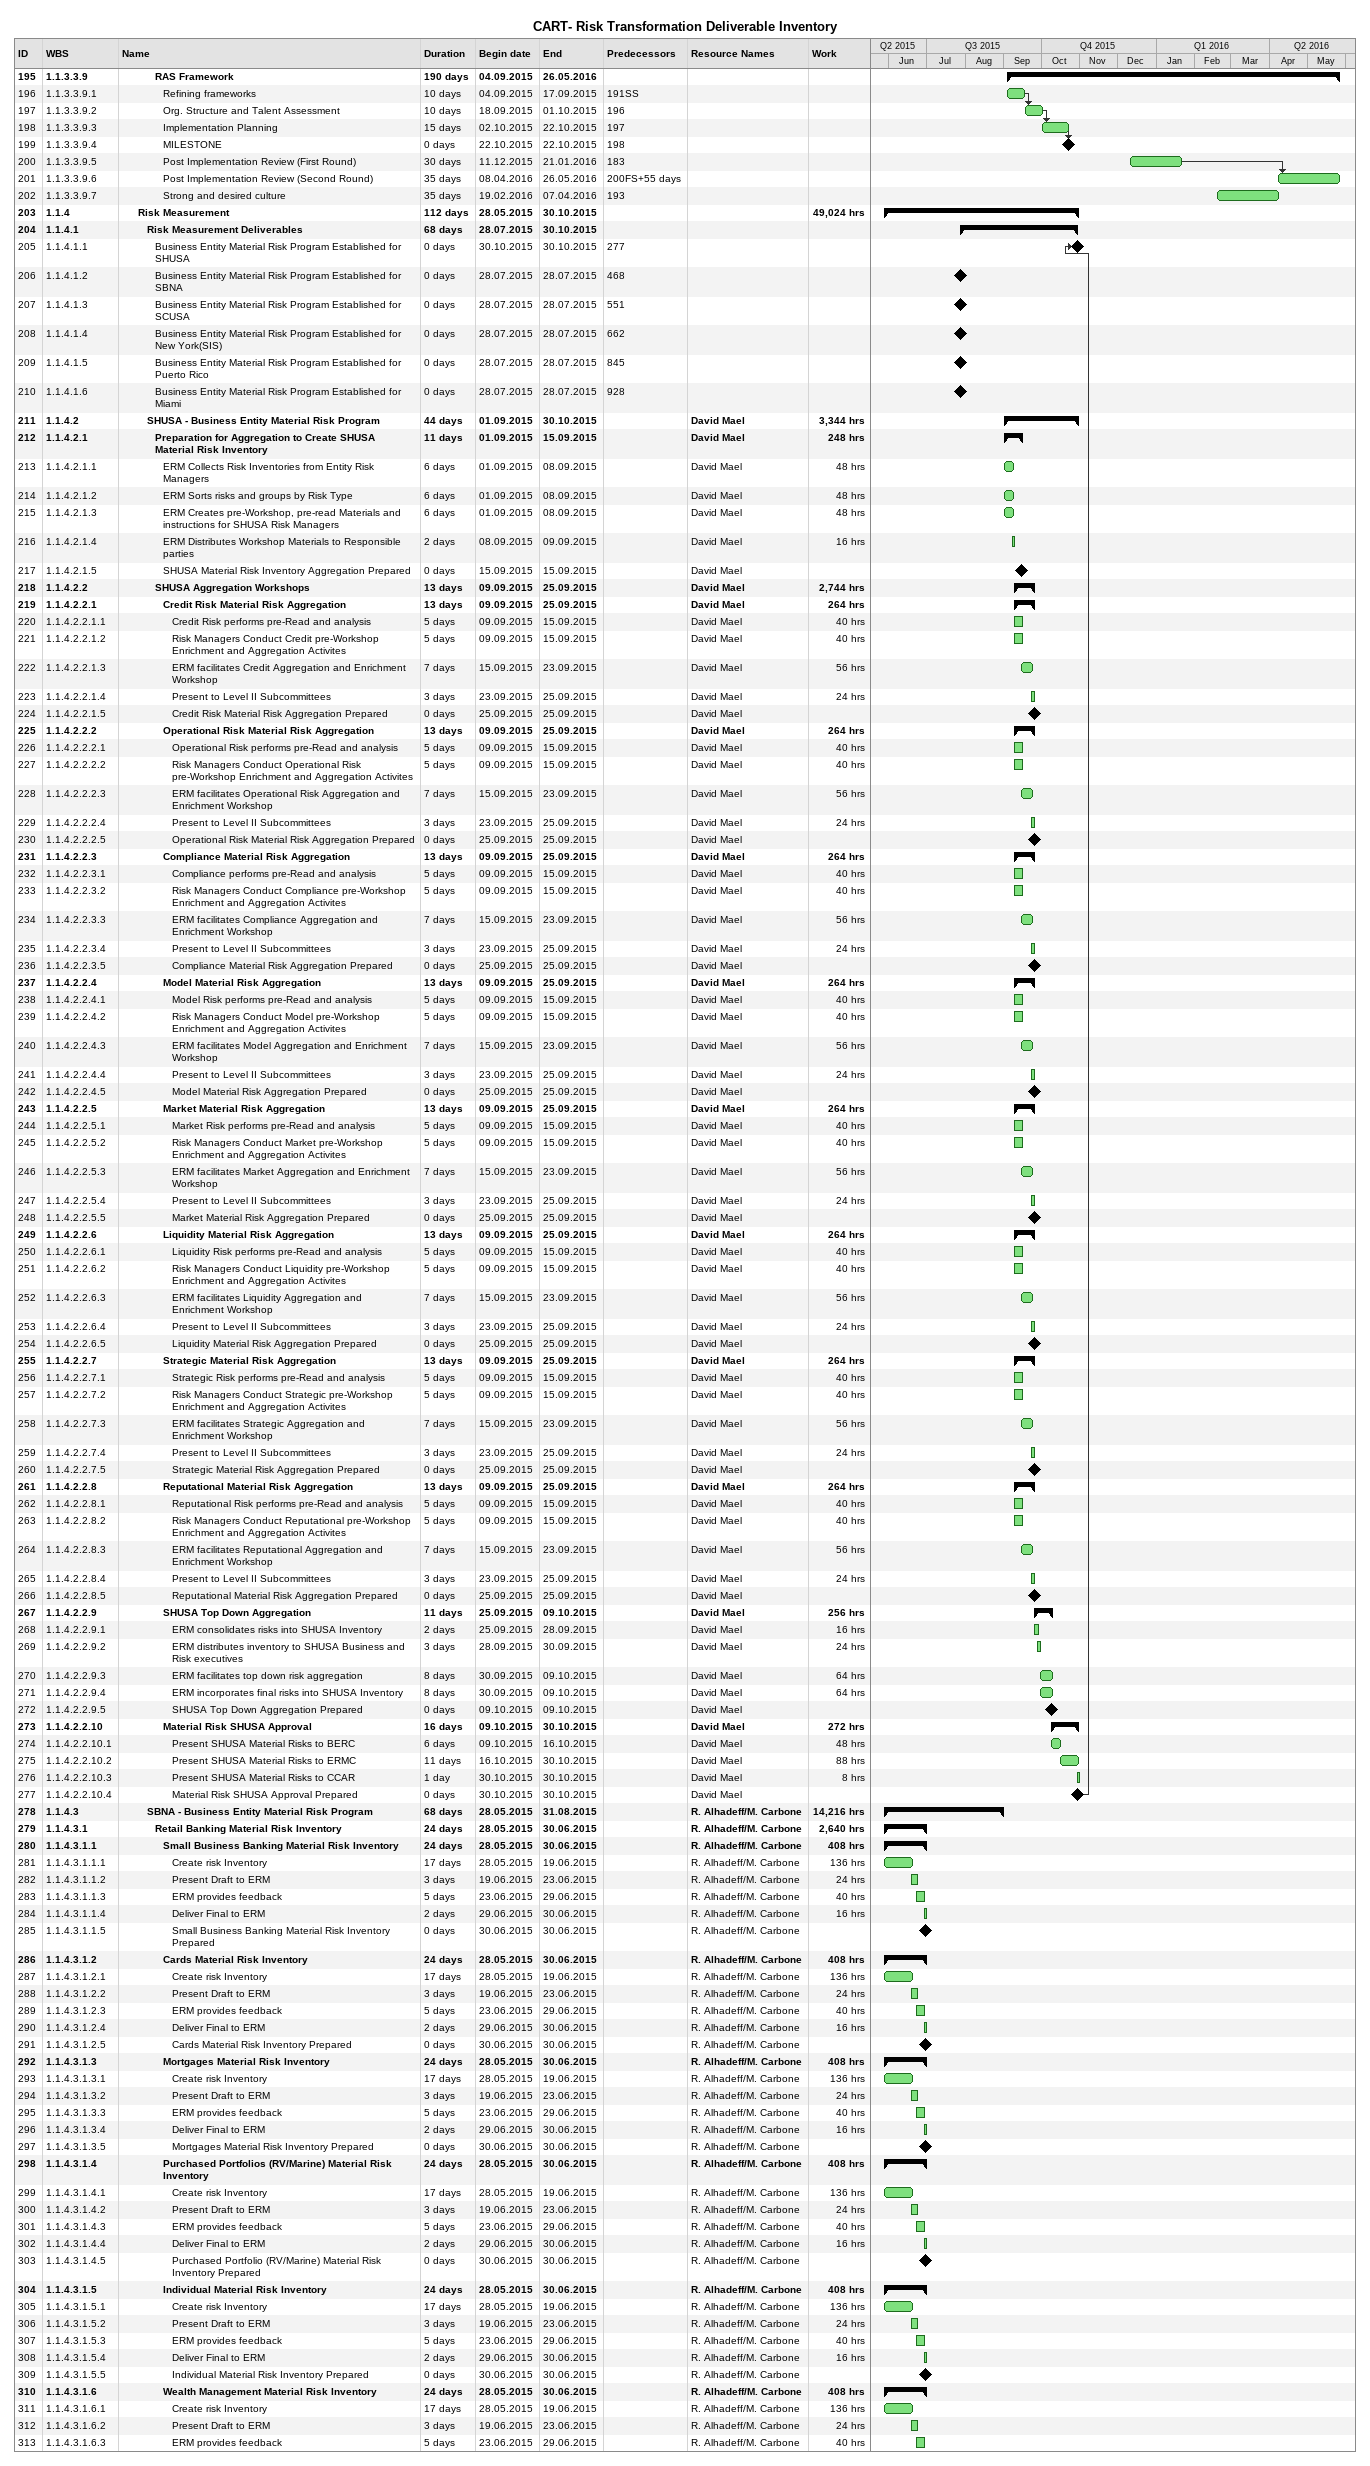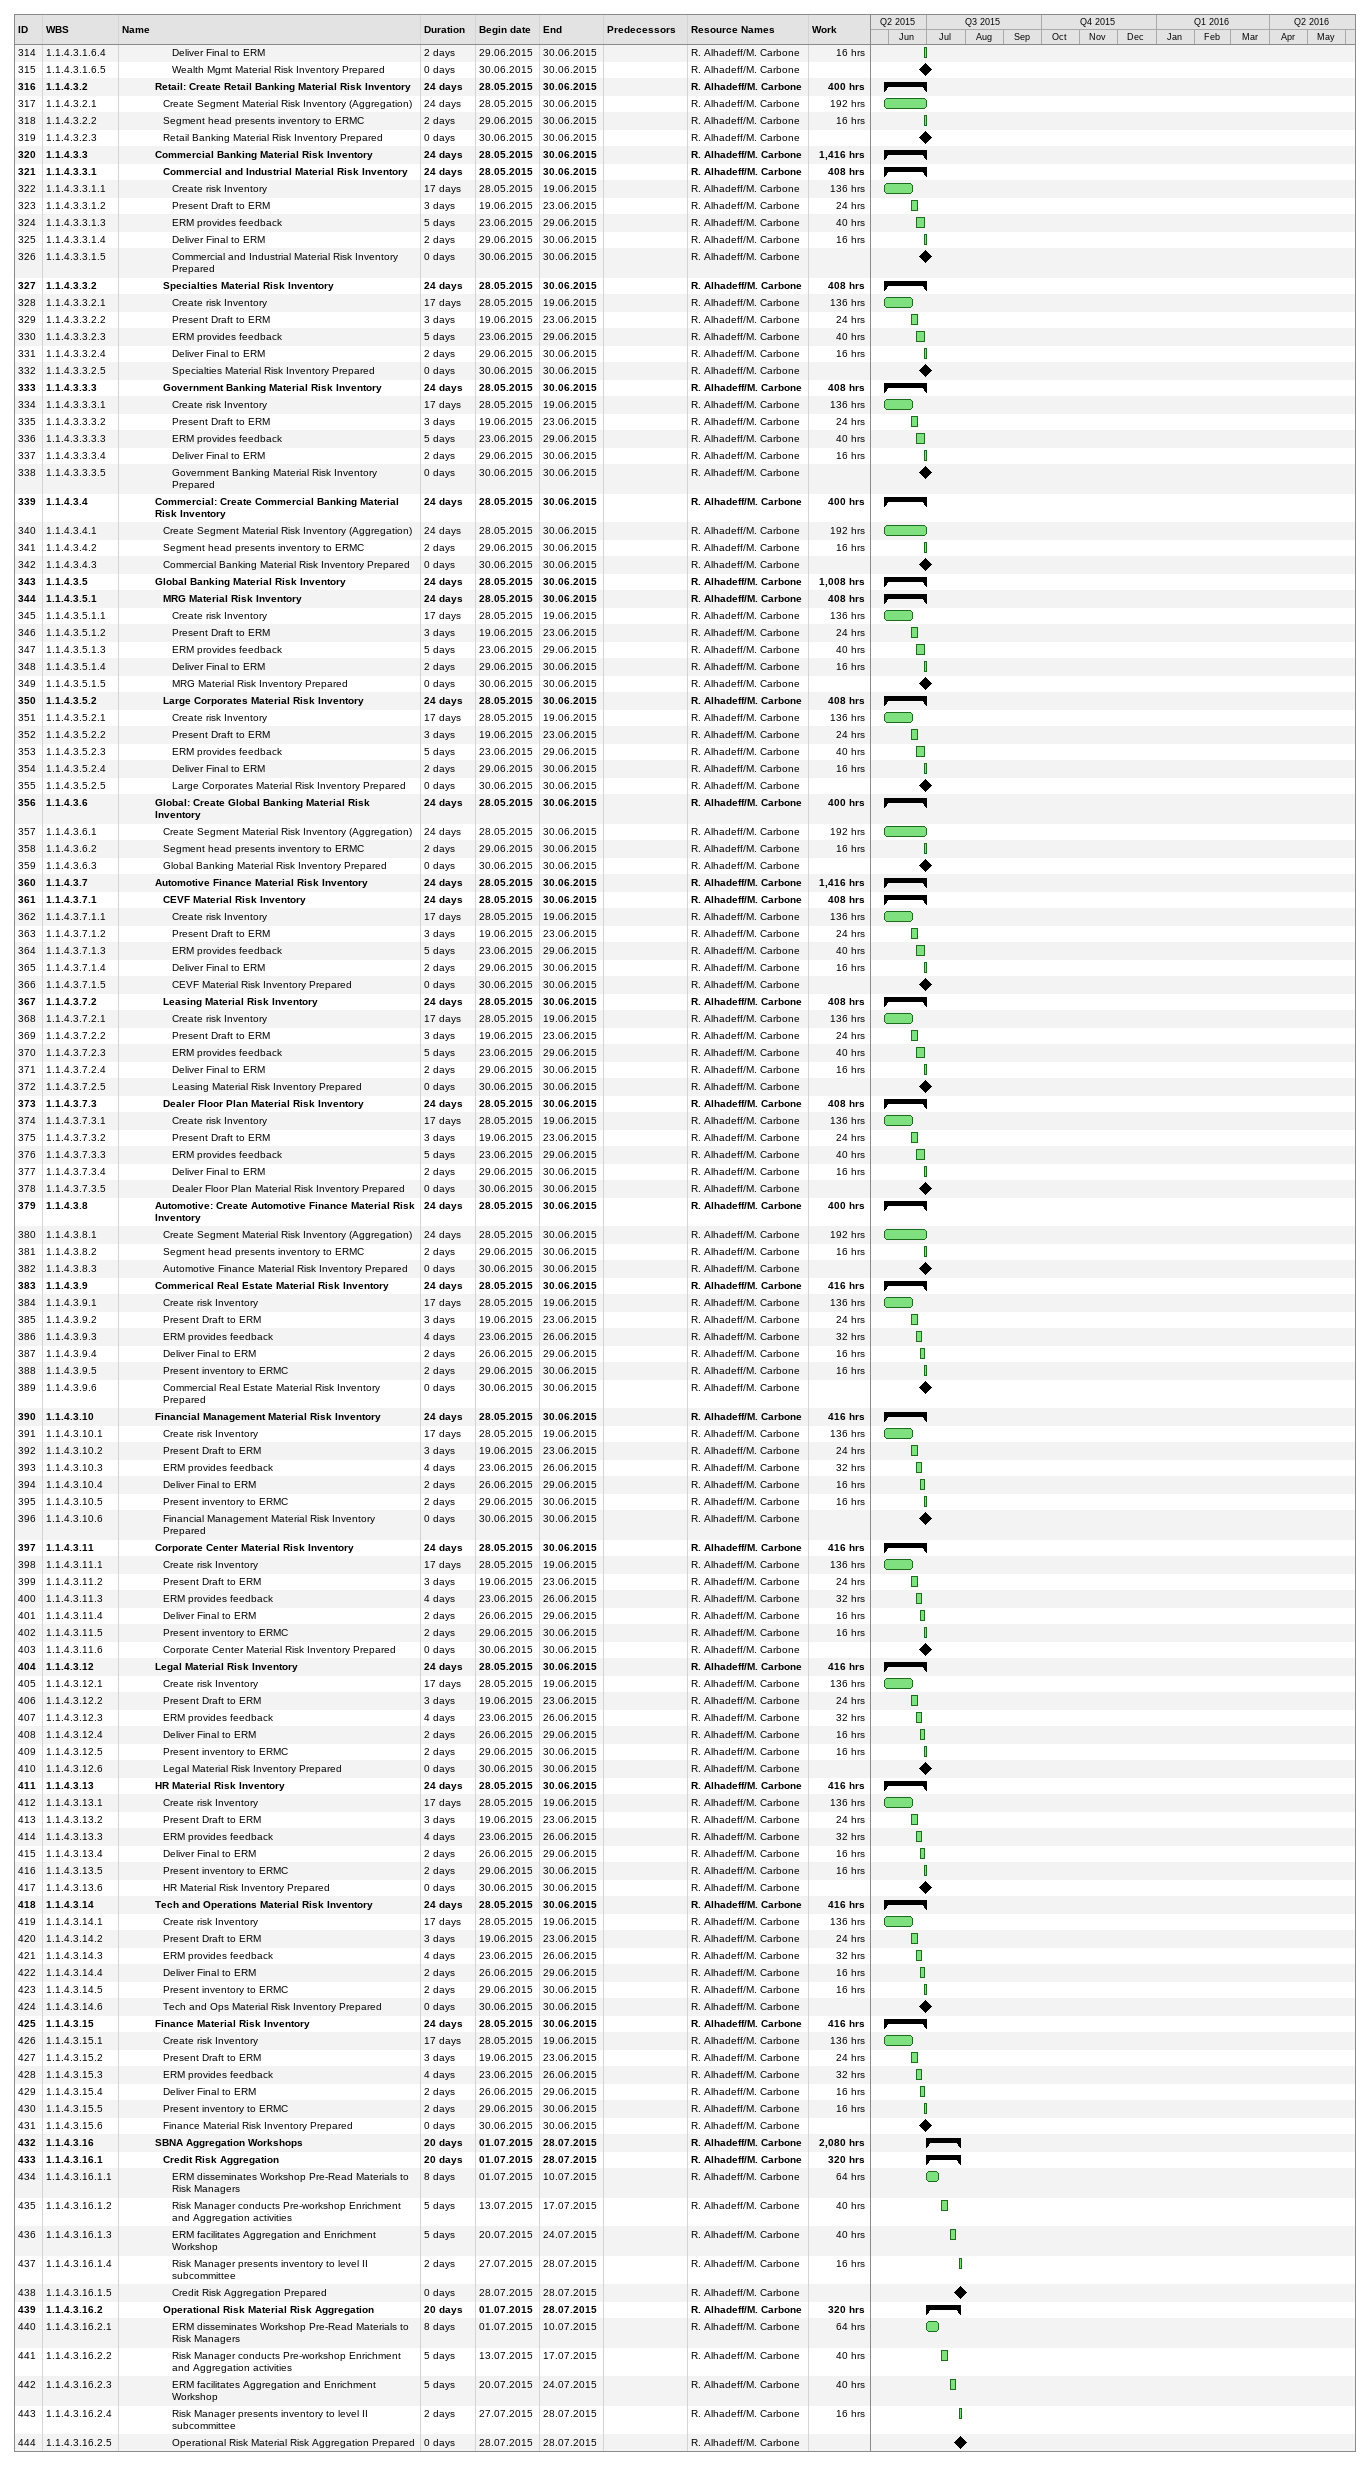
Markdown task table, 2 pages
CART- Risk Transformation Deliverable Inventory

| ID | WBS | Task | Duration | Start | Finish | Predecessors | Resources | Work (h) |
|---|---|---|---|---|---|---|---|---|
| 195 | 1.1.3.3.9 | **RAS Framework** | 190d | 2015-09-04 | 2016-05-26 |  |  |  |
| 196 | 1.1.3.3.9.1 | Refining frameworks | 10d | 2015-09-04 | 2015-09-17 | 191SS |  |  |
| 197 | 1.1.3.3.9.2 | Org. Structure and Talent Assessment | 10d | 2015-09-18 | 2015-10-01 | 196 |  |  |
| 198 | 1.1.3.3.9.3 | Implementation Planning | 15d | 2015-10-02 | 2015-10-22 | 197 |  |  |
| 199 | 1.1.3.3.9.4 | MILESTONE | 0d | 2015-10-22 | 2015-10-22 | 198 |  |  |
| 200 | 1.1.3.3.9.5 | Post Implementation Review (First Round) | 30d | 2015-12-11 | 2016-01-21 | 183 |  |  |
| 201 | 1.1.3.3.9.6 | Post Implementation Review (Second Round) | 35d | 2016-04-08 | 2016-05-26 | 200FS+55d |  |  |
| 202 | 1.1.3.3.9.7 | Strong and desired culture | 35d | 2016-02-19 | 2016-04-07 | 193 |  |  |
| 203 | 1.1.4 | **Risk Measurement** | 112d | 2015-05-28 | 2015-10-30 |  |  | 49024 |
| 204 | 1.1.4.1 | **Risk Measurement Deliverables** | 68d | 2015-07-28 | 2015-10-30 |  |  |  |
| 205 | 1.1.4.1.1 | Business Entity Material Risk Program Established for SHUSA | 0d | 2015-10-30 | 2015-10-30 | 277 |  |  |
| 206 | 1.1.4.1.2 | Business Entity Material Risk Program Established for SBNA | 0d | 2015-07-28 | 2015-07-28 | 468 |  |  |
| 207 | 1.1.4.1.3 | Business Entity Material Risk Program Established for SCUSA | 0d | 2015-07-28 | 2015-07-28 | 551 |  |  |
| 208 | 1.1.4.1.4 | Business Entity Material Risk Program Established for New York(SIS) | 0d | 2015-07-28 | 2015-07-28 | 662 |  |  |
| 209 | 1.1.4.1.5 | Business Entity Material Risk Program Established for Puerto Rico | 0d | 2015-07-28 | 2015-07-28 | 845 |  |  |
| 210 | 1.1.4.1.6 | Business Entity Material Risk Program Established for Miami | 0d | 2015-07-28 | 2015-07-28 | 928 |  |  |
| 211 | 1.1.4.2 | **SHUSA - Business Entity Material Risk Program** | 44d | 2015-09-01 | 2015-10-30 |  | David Mael | 3344 |
| 212 | 1.1.4.2.1 | **Preparation for Aggregation to Create SHUSA Material Risk Inventory** | 11d | 2015-09-01 | 2015-09-15 |  | David Mael | 248 |
| 213 | 1.1.4.2.1.1 | ERM Collects Risk Inventories from Entity Risk Managers | 6d | 2015-09-01 | 2015-09-08 |  | David Mael | 48 |
| 214 | 1.1.4.2.1.2 | ERM Sorts risks and groups by Risk Type | 6d | 2015-09-01 | 2015-09-08 |  | David Mael | 48 |
| 215 | 1.1.4.2.1.3 | ERM Creates pre-Workshop, pre-read Materials and instructions for SHUSA Risk Managers | 6d | 2015-09-01 | 2015-09-08 |  | David Mael | 48 |
| 216 | 1.1.4.2.1.4 | ERM Distributes Workshop Materials to Responsible parties | 2d | 2015-09-08 | 2015-09-09 |  | David Mael | 16 |
| 217 | 1.1.4.2.1.5 | SHUSA Material Risk Inventory Aggregation Prepared | 0d | 2015-09-15 | 2015-09-15 |  | David Mael |  |
| 218 | 1.1.4.2.2 | **SHUSA Aggregation Workshops** | 13d | 2015-09-09 | 2015-09-25 |  | David Mael | 2744 |
| 219 | 1.1.4.2.2.1 | **Credit Risk Material Risk Aggregation** | 13d | 2015-09-09 | 2015-09-25 |  | David Mael | 264 |
| 220 | 1.1.4.2.2.1.1 | Credit Risk performs pre-Read and analysis | 5d | 2015-09-09 | 2015-09-15 |  | David Mael | 40 |
| 221 | 1.1.4.2.2.1.2 | Risk Managers Conduct Credit pre-Workshop Enrichment and Aggregation Activites | 5d | 2015-09-09 | 2015-09-15 |  | David Mael | 40 |
| 222 | 1.1.4.2.2.1.3 | ERM facilitates Credit Aggregation and Enrichment Workshop | 7d | 2015-09-15 | 2015-09-23 |  | David Mael | 56 |
| 223 | 1.1.4.2.2.1.4 | Present to Level II Subcommittees | 3d | 2015-09-23 | 2015-09-25 |  | David Mael | 24 |
| 224 | 1.1.4.2.2.1.5 | Credit Risk Material Risk Aggregation Prepared | 0d | 2015-09-25 | 2015-09-25 |  | David Mael |  |
| 225 | 1.1.4.2.2.2 | **Operational Risk Material Risk Aggregation** | 13d | 2015-09-09 | 2015-09-25 |  | David Mael | 264 |
| 226 | 1.1.4.2.2.2.1 | Operational Risk performs pre-Read and analysis | 5d | 2015-09-09 | 2015-09-15 |  | David Mael | 40 |
| 227 | 1.1.4.2.2.2.2 | Risk Managers Conduct Operational Risk pre-Workshop Enrichment and Aggregation Activites | 5d | 2015-09-09 | 2015-09-15 |  | David Mael | 40 |
| 228 | 1.1.4.2.2.2.3 | ERM facilitates Operational Risk Aggregation and Enrichment Workshop | 7d | 2015-09-15 | 2015-09-23 |  | David Mael | 56 |
| 229 | 1.1.4.2.2.2.4 | Present to Level II Subcommittees | 3d | 2015-09-23 | 2015-09-25 |  | David Mael | 24 |
| 230 | 1.1.4.2.2.2.5 | Operational Risk Material Risk Aggregation Prepared | 0d | 2015-09-25 | 2015-09-25 |  | David Mael |  |
| 231 | 1.1.4.2.2.3 | **Compliance Material Risk Aggregation** | 13d | 2015-09-09 | 2015-09-25 |  | David Mael | 264 |
| 232 | 1.1.4.2.2.3.1 | Compliance performs pre-Read and analysis | 5d | 2015-09-09 | 2015-09-15 |  | David Mael | 40 |
| 233 | 1.1.4.2.2.3.2 | Risk Managers Conduct Compliance pre-Workshop Enrichment and Aggregation Activites | 5d | 2015-09-09 | 2015-09-15 |  | David Mael | 40 |
| 234 | 1.1.4.2.2.3.3 | ERM facilitates Compliance Aggregation and Enrichment Workshop | 7d | 2015-09-15 | 2015-09-23 |  | David Mael | 56 |
| 235 | 1.1.4.2.2.3.4 | Present to Level II Subcommittees | 3d | 2015-09-23 | 2015-09-25 |  | David Mael | 24 |
| 236 | 1.1.4.2.2.3.5 | Compliance Material Risk Aggregation Prepared | 0d | 2015-09-25 | 2015-09-25 |  | David Mael |  |
| 237 | 1.1.4.2.2.4 | **Model Material Risk Aggregation** | 13d | 2015-09-09 | 2015-09-25 |  | David Mael | 264 |
| 238 | 1.1.4.2.2.4.1 | Model Risk performs pre-Read and analysis | 5d | 2015-09-09 | 2015-09-15 |  | David Mael | 40 |
| 239 | 1.1.4.2.2.4.2 | Risk Managers Conduct Model pre-Workshop Enrichment and Aggregation Activites | 5d | 2015-09-09 | 2015-09-15 |  | David Mael | 40 |
| 240 | 1.1.4.2.2.4.3 | ERM facilitates Model Aggregation and Enrichment Workshop | 7d | 2015-09-15 | 2015-09-23 |  | David Mael | 56 |
| 241 | 1.1.4.2.2.4.4 | Present to Level II Subcommittees | 3d | 2015-09-23 | 2015-09-25 |  | David Mael | 24 |
| 242 | 1.1.4.2.2.4.5 | Model Material Risk Aggregation Prepared | 0d | 2015-09-25 | 2015-09-25 |  | David Mael |  |
| 243 | 1.1.4.2.2.5 | **Market Material Risk Aggregation** | 13d | 2015-09-09 | 2015-09-25 |  | David Mael | 264 |
| 244 | 1.1.4.2.2.5.1 | Market Risk performs pre-Read and analysis | 5d | 2015-09-09 | 2015-09-15 |  | David Mael | 40 |
| 245 | 1.1.4.2.2.5.2 | Risk Managers Conduct Market pre-Workshop Enrichment and Aggregation Activites | 5d | 2015-09-09 | 2015-09-15 |  | David Mael | 40 |
| 246 | 1.1.4.2.2.5.3 | ERM facilitates Market Aggregation and Enrichment Workshop | 7d | 2015-09-15 | 2015-09-23 |  | David Mael | 56 |
| 247 | 1.1.4.2.2.5.4 | Present to Level II Subcommittees | 3d | 2015-09-23 | 2015-09-25 |  | David Mael | 24 |
| 248 | 1.1.4.2.2.5.5 | Market Material Risk Aggregation Prepared | 0d | 2015-09-25 | 2015-09-25 |  | David Mael |  |
| 249 | 1.1.4.2.2.6 | **Liquidity Material Risk Aggregation** | 13d | 2015-09-09 | 2015-09-25 |  | David Mael | 264 |
| 250 | 1.1.4.2.2.6.1 | Liquidity Risk performs pre-Read and analysis | 5d | 2015-09-09 | 2015-09-15 |  | David Mael | 40 |
| 251 | 1.1.4.2.2.6.2 | Risk Managers Conduct Liquidity pre-Workshop Enrichment and Aggregation Activites | 5d | 2015-09-09 | 2015-09-15 |  | David Mael | 40 |
| 252 | 1.1.4.2.2.6.3 | ERM facilitates Liquidity Aggregation and Enrichment Workshop | 7d | 2015-09-15 | 2015-09-23 |  | David Mael | 56 |
| 253 | 1.1.4.2.2.6.4 | Present to Level II Subcommittees | 3d | 2015-09-23 | 2015-09-25 |  | David Mael | 24 |
| 254 | 1.1.4.2.2.6.5 | Liquidity Material Risk Aggregation Prepared | 0d | 2015-09-25 | 2015-09-25 |  | David Mael |  |
| 255 | 1.1.4.2.2.7 | **Strategic Material Risk Aggregation** | 13d | 2015-09-09 | 2015-09-25 |  | David Mael | 264 |
| 256 | 1.1.4.2.2.7.1 | Strategic Risk performs pre-Read and analysis | 5d | 2015-09-09 | 2015-09-15 |  | David Mael | 40 |
| 257 | 1.1.4.2.2.7.2 | Risk Managers Conduct Strategic pre-Workshop Enrichment and Aggregation Activites | 5d | 2015-09-09 | 2015-09-15 |  | David Mael | 40 |
| 258 | 1.1.4.2.2.7.3 | ERM facilitates Strategic Aggregation and Enrichment Workshop | 7d | 2015-09-15 | 2015-09-23 |  | David Mael | 56 |
| 259 | 1.1.4.2.2.7.4 | Present to Level II Subcommittees | 3d | 2015-09-23 | 2015-09-25 |  | David Mael | 24 |
| 260 | 1.1.4.2.2.7.5 | Strategic Material Risk Aggregation Prepared | 0d | 2015-09-25 | 2015-09-25 |  | David Mael |  |
| 261 | 1.1.4.2.2.8 | **Reputational Material Risk Aggregation** | 13d | 2015-09-09 | 2015-09-25 |  | David Mael | 264 |
| 262 | 1.1.4.2.2.8.1 | Reputational Risk performs pre-Read and analysis | 5d | 2015-09-09 | 2015-09-15 |  | David Mael | 40 |
| 263 | 1.1.4.2.2.8.2 | Risk Managers Conduct Reputational pre-Workshop Enrichment and Aggregation Activites | 5d | 2015-09-09 | 2015-09-15 |  | David Mael | 40 |
| 264 | 1.1.4.2.2.8.3 | ERM facilitates Reputational Aggregation and Enrichment Workshop | 7d | 2015-09-15 | 2015-09-23 |  | David Mael | 56 |
| 265 | 1.1.4.2.2.8.4 | Present to Level II Subcommittees | 3d | 2015-09-23 | 2015-09-25 |  | David Mael | 24 |
| 266 | 1.1.4.2.2.8.5 | Reputational Material Risk Aggregation Prepared | 0d | 2015-09-25 | 2015-09-25 |  | David Mael |  |
| 267 | 1.1.4.2.2.9 | **SHUSA Top Down Aggregation** | 11d | 2015-09-25 | 2015-10-09 |  | David Mael | 256 |
| 268 | 1.1.4.2.2.9.1 | ERM consolidates risks into SHUSA Inventory | 2d | 2015-09-25 | 2015-09-28 |  | David Mael | 16 |
| 269 | 1.1.4.2.2.9.2 | ERM distributes inventory to SHUSA Business and Risk executives | 3d | 2015-09-28 | 2015-09-30 |  | David Mael | 24 |
| 270 | 1.1.4.2.2.9.3 | ERM facilitates top down risk aggregation | 8d | 2015-09-30 | 2015-10-09 |  | David Mael | 64 |
| 271 | 1.1.4.2.2.9.4 | ERM incorporates final risks into SHUSA Inventory | 8d | 2015-09-30 | 2015-10-09 |  | David Mael | 64 |
| 272 | 1.1.4.2.2.9.5 | SHUSA Top Down Aggregation Prepared | 0d | 2015-10-09 | 2015-10-09 |  | David Mael |  |
| 273 | 1.1.4.2.2.10 | **Material Risk SHUSA Approval** | 16d | 2015-10-09 | 2015-10-30 |  | David Mael | 272 |
| 274 | 1.1.4.2.2.10.1 | Present SHUSA Material Risks to BERC | 6d | 2015-10-09 | 2015-10-16 |  | David Mael | 48 |
| 275 | 1.1.4.2.2.10.2 | Present SHUSA Material Risks to ERMC | 11d | 2015-10-16 | 2015-10-30 |  | David Mael | 88 |
| 276 | 1.1.4.2.2.10.3 | Present SHUSA Material Risks to CCAR | 1d | 2015-10-30 | 2015-10-30 |  | David Mael | 8 |
| 277 | 1.1.4.2.2.10.4 | Material Risk SHUSA Approval Prepared | 0d | 2015-10-30 | 2015-10-30 |  | David Mael |  |
| 278 | 1.1.4.3 | **SBNA - Business Entity Material Risk Program** | 68d | 2015-05-28 | 2015-08-31 |  | R. Alhadeff/M. Carbone | 14216 |
| 279 | 1.1.4.3.1 | **Retail Banking Material Risk Inventory** | 24d | 2015-05-28 | 2015-06-30 |  | R. Alhadeff/M. Carbone | 2640 |
| 280 | 1.1.4.3.1.1 | **Small Business Banking Material Risk Inventory** | 24d | 2015-05-28 | 2015-06-30 |  | R. Alhadeff/M. Carbone | 408 |
| 281 | 1.1.4.3.1.1.1 | Create risk Inventory | 17d | 2015-05-28 | 2015-06-19 |  | R. Alhadeff/M. Carbone | 136 |
| 282 | 1.1.4.3.1.1.2 | Present Draft to ERM | 3d | 2015-06-19 | 2015-06-23 |  | R. Alhadeff/M. Carbone | 24 |
| 283 | 1.1.4.3.1.1.3 | ERM provides feedback | 5d | 2015-06-23 | 2015-06-29 |  | R. Alhadeff/M. Carbone | 40 |
| 284 | 1.1.4.3.1.1.4 | Deliver Final to ERM | 2d | 2015-06-29 | 2015-06-30 |  | R. Alhadeff/M. Carbone | 16 |
| 285 | 1.1.4.3.1.1.5 | Small Business Banking Material Risk Inventory Prepared | 0d | 2015-06-30 | 2015-06-30 |  | R. Alhadeff/M. Carbone |  |
| 286 | 1.1.4.3.1.2 | **Cards Material Risk Inventory** | 24d | 2015-05-28 | 2015-06-30 |  | R. Alhadeff/M. Carbone | 408 |
| 287 | 1.1.4.3.1.2.1 | Create risk Inventory | 17d | 2015-05-28 | 2015-06-19 |  | R. Alhadeff/M. Carbone | 136 |
| 288 | 1.1.4.3.1.2.2 | Present Draft to ERM | 3d | 2015-06-19 | 2015-06-23 |  | R. Alhadeff/M. Carbone | 24 |
| 289 | 1.1.4.3.1.2.3 | ERM provides feedback | 5d | 2015-06-23 | 2015-06-29 |  | R. Alhadeff/M. Carbone | 40 |
| 290 | 1.1.4.3.1.2.4 | Deliver Final to ERM | 2d | 2015-06-29 | 2015-06-30 |  | R. Alhadeff/M. Carbone | 16 |
| 291 | 1.1.4.3.1.2.5 | Cards Material Risk Inventory Prepared | 0d | 2015-06-30 | 2015-06-30 |  | R. Alhadeff/M. Carbone |  |
| 292 | 1.1.4.3.1.3 | **Mortgages Material Risk Inventory** | 24d | 2015-05-28 | 2015-06-30 |  | R. Alhadeff/M. Carbone | 408 |
| 293 | 1.1.4.3.1.3.1 | Create risk Inventory | 17d | 2015-05-28 | 2015-06-19 |  | R. Alhadeff/M. Carbone | 136 |
| 294 | 1.1.4.3.1.3.2 | Present Draft to ERM | 3d | 2015-06-19 | 2015-06-23 |  | R. Alhadeff/M. Carbone | 24 |
| 295 | 1.1.4.3.1.3.3 | ERM provides feedback | 5d | 2015-06-23 | 2015-06-29 |  | R. Alhadeff/M. Carbone | 40 |
| 296 | 1.1.4.3.1.3.4 | Deliver Final to ERM | 2d | 2015-06-29 | 2015-06-30 |  | R. Alhadeff/M. Carbone | 16 |
| 297 | 1.1.4.3.1.3.5 | Mortgages Material Risk Inventory Prepared | 0d | 2015-06-30 | 2015-06-30 |  | R. Alhadeff/M. Carbone |  |
| 298 | 1.1.4.3.1.4 | **Purchased Portfolios (RV/Marine) Material Risk Inventory** | 24d | 2015-05-28 | 2015-06-30 |  | R. Alhadeff/M. Carbone | 408 |
| 299 | 1.1.4.3.1.4.1 | Create risk Inventory | 17d | 2015-05-28 | 2015-06-19 |  | R. Alhadeff/M. Carbone | 136 |
| 300 | 1.1.4.3.1.4.2 | Present Draft to ERM | 3d | 2015-06-19 | 2015-06-23 |  | R. Alhadeff/M. Carbone | 24 |
| 301 | 1.1.4.3.1.4.3 | ERM provides feedback | 5d | 2015-06-23 | 2015-06-29 |  | R. Alhadeff/M. Carbone | 40 |
| 302 | 1.1.4.3.1.4.4 | Deliver Final to ERM | 2d | 2015-06-29 | 2015-06-30 |  | R. Alhadeff/M. Carbone | 16 |
| 303 | 1.1.4.3.1.4.5 | Purchased Portfolio (RV/Marine) Material Risk Inventory Prepared | 0d | 2015-06-30 | 2015-06-30 |  | R. Alhadeff/M. Carbone |  |
| 304 | 1.1.4.3.1.5 | **Individual Material Risk Inventory** | 24d | 2015-05-28 | 2015-06-30 |  | R. Alhadeff/M. Carbone | 408 |
| 305 | 1.1.4.3.1.5.1 | Create risk Inventory | 17d | 2015-05-28 | 2015-06-19 |  | R. Alhadeff/M. Carbone | 136 |
| 306 | 1.1.4.3.1.5.2 | Present Draft to ERM | 3d | 2015-06-19 | 2015-06-23 |  | R. Alhadeff/M. Carbone | 24 |
| 307 | 1.1.4.3.1.5.3 | ERM provides feedback | 5d | 2015-06-23 | 2015-06-29 |  | R. Alhadeff/M. Carbone | 40 |
| 308 | 1.1.4.3.1.5.4 | Deliver Final to ERM | 2d | 2015-06-29 | 2015-06-30 |  | R. Alhadeff/M. Carbone | 16 |
| 309 | 1.1.4.3.1.5.5 | Individual Material Risk Inventory Prepared | 0d | 2015-06-30 | 2015-06-30 |  | R. Alhadeff/M. Carbone |  |
| 310 | 1.1.4.3.1.6 | **Wealth Management Material Risk Inventory** | 24d | 2015-05-28 | 2015-06-30 |  | R. Alhadeff/M. Carbone | 408 |
| 311 | 1.1.4.3.1.6.1 | Create risk Inventory | 17d | 2015-05-28 | 2015-06-19 |  | R. Alhadeff/M. Carbone | 136 |
| 312 | 1.1.4.3.1.6.2 | Present Draft to ERM | 3d | 2015-06-19 | 2015-06-23 |  | R. Alhadeff/M. Carbone | 24 |
| 313 | 1.1.4.3.1.6.3 | ERM provides feedback | 5d | 2015-06-23 | 2015-06-29 |  | R. Alhadeff/M. Carbone | 40 |
| 314 | 1.1.4.3.1.6.4 | Deliver Final to ERM | 2d | 2015-06-29 | 2015-06-30 |  | R. Alhadeff/M. Carbone | 16 |
| 315 | 1.1.4.3.1.6.5 | Wealth Mgmt Material Risk Inventory Prepared | 0d | 2015-06-30 | 2015-06-30 |  | R. Alhadeff/M. Carbone |  |
| 316 | 1.1.4.3.2 | **Retail: Create Retail Banking Material Risk Inventory** | 24d | 2015-05-28 | 2015-06-30 |  | R. Alhadeff/M. Carbone | 400 |
| 317 | 1.1.4.3.2.1 | Create Segment Material Risk Inventory (Aggregation) | 24d | 2015-05-28 | 2015-06-30 |  | R. Alhadeff/M. Carbone | 192 |
| 318 | 1.1.4.3.2.2 | Segment head presents inventory to ERMC | 2d | 2015-06-29 | 2015-06-30 |  | R. Alhadeff/M. Carbone | 16 |
| 319 | 1.1.4.3.2.3 | Retail Banking Material Risk Inventory Prepared | 0d | 2015-06-30 | 2015-06-30 |  | R. Alhadeff/M. Carbone |  |
| 320 | 1.1.4.3.3 | **Commercial Banking Material Risk Inventory** | 24d | 2015-05-28 | 2015-06-30 |  | R. Alhadeff/M. Carbone | 1416 |
| 321 | 1.1.4.3.3.1 | **Commercial and Industrial Material Risk Inventory** | 24d | 2015-05-28 | 2015-06-30 |  | R. Alhadeff/M. Carbone | 408 |
| 322 | 1.1.4.3.3.1.1 | Create risk Inventory | 17d | 2015-05-28 | 2015-06-19 |  | R. Alhadeff/M. Carbone | 136 |
| 323 | 1.1.4.3.3.1.2 | Present Draft to ERM | 3d | 2015-06-19 | 2015-06-23 |  | R. Alhadeff/M. Carbone | 24 |
| 324 | 1.1.4.3.3.1.3 | ERM provides feedback | 5d | 2015-06-23 | 2015-06-29 |  | R. Alhadeff/M. Carbone | 40 |
| 325 | 1.1.4.3.3.1.4 | Deliver Final to ERM | 2d | 2015-06-29 | 2015-06-30 |  | R. Alhadeff/M. Carbone | 16 |
| 326 | 1.1.4.3.3.1.5 | Commercial and Industrial Material Risk Inventory Prepared | 0d | 2015-06-30 | 2015-06-30 |  | R. Alhadeff/M. Carbone |  |
| 327 | 1.1.4.3.3.2 | **Specialties Material Risk Inventory** | 24d | 2015-05-28 | 2015-06-30 |  | R. Alhadeff/M. Carbone | 408 |
| 328 | 1.1.4.3.3.2.1 | Create risk Inventory | 17d | 2015-05-28 | 2015-06-19 |  | R. Alhadeff/M. Carbone | 136 |
| 329 | 1.1.4.3.3.2.2 | Present Draft to ERM | 3d | 2015-06-19 | 2015-06-23 |  | R. Alhadeff/M. Carbone | 24 |
| 330 | 1.1.4.3.3.2.3 | ERM provides feedback | 5d | 2015-06-23 | 2015-06-29 |  | R. Alhadeff/M. Carbone | 40 |
| 331 | 1.1.4.3.3.2.4 | Deliver Final to ERM | 2d | 2015-06-29 | 2015-06-30 |  | R. Alhadeff/M. Carbone | 16 |
| 332 | 1.1.4.3.3.2.5 | Specialties Material Risk Inventory Prepared | 0d | 2015-06-30 | 2015-06-30 |  | R. Alhadeff/M. Carbone |  |
| 333 | 1.1.4.3.3.3 | **Government Banking Material Risk Inventory** | 24d | 2015-05-28 | 2015-06-30 |  | R. Alhadeff/M. Carbone | 408 |
| 334 | 1.1.4.3.3.3.1 | Create risk Inventory | 17d | 2015-05-28 | 2015-06-19 |  | R. Alhadeff/M. Carbone | 136 |
| 335 | 1.1.4.3.3.3.2 | Present Draft to ERM | 3d | 2015-06-19 | 2015-06-23 |  | R. Alhadeff/M. Carbone | 24 |
| 336 | 1.1.4.3.3.3.3 | ERM provides feedback | 5d | 2015-06-23 | 2015-06-29 |  | R. Alhadeff/M. Carbone | 40 |
| 337 | 1.1.4.3.3.3.4 | Deliver Final to ERM | 2d | 2015-06-29 | 2015-06-30 |  | R. Alhadeff/M. Carbone | 16 |
| 338 | 1.1.4.3.3.3.5 | Government Banking Material Risk Inventory Prepared | 0d | 2015-06-30 | 2015-06-30 |  | R. Alhadeff/M. Carbone |  |
| 339 | 1.1.4.3.4 | **Commercial: Create Commercial Banking Material Risk Inventory** | 24d | 2015-05-28 | 2015-06-30 |  | R. Alhadeff/M. Carbone | 400 |
| 340 | 1.1.4.3.4.1 | Create Segment Material Risk Inventory (Aggregation) | 24d | 2015-05-28 | 2015-06-30 |  | R. Alhadeff/M. Carbone | 192 |
| 341 | 1.1.4.3.4.2 | Segment head presents inventory to ERMC | 2d | 2015-06-29 | 2015-06-30 |  | R. Alhadeff/M. Carbone | 16 |
| 342 | 1.1.4.3.4.3 | Commercial Banking Material Risk Inventory Prepared | 0d | 2015-06-30 | 2015-06-30 |  | R. Alhadeff/M. Carbone |  |
| 343 | 1.1.4.3.5 | **Global Banking Material Risk Inventory** | 24d | 2015-05-28 | 2015-06-30 |  | R. Alhadeff/M. Carbone | 1008 |
| 344 | 1.1.4.3.5.1 | **MRG Material Risk Inventory** | 24d | 2015-05-28 | 2015-06-30 |  | R. Alhadeff/M. Carbone | 408 |
| 345 | 1.1.4.3.5.1.1 | Create risk Inventory | 17d | 2015-05-28 | 2015-06-19 |  | R. Alhadeff/M. Carbone | 136 |
| 346 | 1.1.4.3.5.1.2 | Present Draft to ERM | 3d | 2015-06-19 | 2015-06-23 |  | R. Alhadeff/M. Carbone | 24 |
| 347 | 1.1.4.3.5.1.3 | ERM provides feedback | 5d | 2015-06-23 | 2015-06-29 |  | R. Alhadeff/M. Carbone | 40 |
| 348 | 1.1.4.3.5.1.4 | Deliver Final to ERM | 2d | 2015-06-29 | 2015-06-30 |  | R. Alhadeff/M. Carbone | 16 |
| 349 | 1.1.4.3.5.1.5 | MRG Material Risk Inventory Prepared | 0d | 2015-06-30 | 2015-06-30 |  | R. Alhadeff/M. Carbone |  |
| 350 | 1.1.4.3.5.2 | **Large Corporates Material Risk Inventory** | 24d | 2015-05-28 | 2015-06-30 |  | R. Alhadeff/M. Carbone | 408 |
| 351 | 1.1.4.3.5.2.1 | Create risk Inventory | 17d | 2015-05-28 | 2015-06-19 |  | R. Alhadeff/M. Carbone | 136 |
| 352 | 1.1.4.3.5.2.2 | Present Draft to ERM | 3d | 2015-06-19 | 2015-06-23 |  | R. Alhadeff/M. Carbone | 24 |
| 353 | 1.1.4.3.5.2.3 | ERM provides feedback | 5d | 2015-06-23 | 2015-06-29 |  | R. Alhadeff/M. Carbone | 40 |
| 354 | 1.1.4.3.5.2.4 | Deliver Final to ERM | 2d | 2015-06-29 | 2015-06-30 |  | R. Alhadeff/M. Carbone | 16 |
| 355 | 1.1.4.3.5.2.5 | Large Corporates Material Risk Inventory Prepared | 0d | 2015-06-30 | 2015-06-30 |  | R. Alhadeff/M. Carbone |  |
| 356 | 1.1.4.3.6 | **Global: Create Global Banking Material Risk Inventory** | 24d | 2015-05-28 | 2015-06-30 |  | R. Alhadeff/M. Carbone | 400 |
| 357 | 1.1.4.3.6.1 | Create Segment Material Risk Inventory (Aggregation) | 24d | 2015-05-28 | 2015-06-30 |  | R. Alhadeff/M. Carbone | 192 |
| 358 | 1.1.4.3.6.2 | Segment head presents inventory to ERMC | 2d | 2015-06-29 | 2015-06-30 |  | R. Alhadeff/M. Carbone | 16 |
| 359 | 1.1.4.3.6.3 | Global Banking Material Risk Inventory Prepared | 0d | 2015-06-30 | 2015-06-30 |  | R. Alhadeff/M. Carbone |  |
| 360 | 1.1.4.3.7 | **Automotive Finance Material Risk Inventory** | 24d | 2015-05-28 | 2015-06-30 |  | R. Alhadeff/M. Carbone | 1416 |
| 361 | 1.1.4.3.7.1 | **CEVF Material Risk Inventory** | 24d | 2015-05-28 | 2015-06-30 |  | R. Alhadeff/M. Carbone | 408 |
| 362 | 1.1.4.3.7.1.1 | Create risk Inventory | 17d | 2015-05-28 | 2015-06-19 |  | R. Alhadeff/M. Carbone | 136 |
| 363 | 1.1.4.3.7.1.2 | Present Draft to ERM | 3d | 2015-06-19 | 2015-06-23 |  | R. Alhadeff/M. Carbone | 24 |
| 364 | 1.1.4.3.7.1.3 | ERM provides feedback | 5d | 2015-06-23 | 2015-06-29 |  | R. Alhadeff/M. Carbone | 40 |
| 365 | 1.1.4.3.7.1.4 | Deliver Final to ERM | 2d | 2015-06-29 | 2015-06-30 |  | R. Alhadeff/M. Carbone | 16 |
| 366 | 1.1.4.3.7.1.5 | CEVF Material Risk Inventory Prepared | 0d | 2015-06-30 | 2015-06-30 |  | R. Alhadeff/M. Carbone |  |
| 367 | 1.1.4.3.7.2 | **Leasing Material Risk Inventory** | 24d | 2015-05-28 | 2015-06-30 |  | R. Alhadeff/M. Carbone | 408 |
| 368 | 1.1.4.3.7.2.1 | Create risk Inventory | 17d | 2015-05-28 | 2015-06-19 |  | R. Alhadeff/M. Carbone | 136 |
| 369 | 1.1.4.3.7.2.2 | Present Draft to ERM | 3d | 2015-06-19 | 2015-06-23 |  | R. Alhadeff/M. Carbone | 24 |
| 370 | 1.1.4.3.7.2.3 | ERM provides feedback | 5d | 2015-06-23 | 2015-06-29 |  | R. Alhadeff/M. Carbone | 40 |
| 371 | 1.1.4.3.7.2.4 | Deliver Final to ERM | 2d | 2015-06-29 | 2015-06-30 |  | R. Alhadeff/M. Carbone | 16 |
| 372 | 1.1.4.3.7.2.5 | Leasing Material Risk Inventory Prepared | 0d | 2015-06-30 | 2015-06-30 |  | R. Alhadeff/M. Carbone |  |
| 373 | 1.1.4.3.7.3 | **Dealer Floor Plan Material Risk Inventory** | 24d | 2015-05-28 | 2015-06-30 |  | R. Alhadeff/M. Carbone | 408 |
| 374 | 1.1.4.3.7.3.1 | Create risk Inventory | 17d | 2015-05-28 | 2015-06-19 |  | R. Alhadeff/M. Carbone | 136 |
| 375 | 1.1.4.3.7.3.2 | Present Draft to ERM | 3d | 2015-06-19 | 2015-06-23 |  | R. Alhadeff/M. Carbone | 24 |
| 376 | 1.1.4.3.7.3.3 | ERM provides feedback | 5d | 2015-06-23 | 2015-06-29 |  | R. Alhadeff/M. Carbone | 40 |
| 377 | 1.1.4.3.7.3.4 | Deliver Final to ERM | 2d | 2015-06-29 | 2015-06-30 |  | R. Alhadeff/M. Carbone | 16 |
| 378 | 1.1.4.3.7.3.5 | Dealer Floor Plan Material Risk Inventory Prepared | 0d | 2015-06-30 | 2015-06-30 |  | R. Alhadeff/M. Carbone |  |
| 379 | 1.1.4.3.8 | **Automotive: Create Automotive Finance Material Risk Inventory** | 24d | 2015-05-28 | 2015-06-30 |  | R. Alhadeff/M. Carbone | 400 |
| 380 | 1.1.4.3.8.1 | Create Segment Material Risk Inventory (Aggregation) | 24d | 2015-05-28 | 2015-06-30 |  | R. Alhadeff/M. Carbone | 192 |
| 381 | 1.1.4.3.8.2 | Segment head presents inventory to ERMC | 2d | 2015-06-29 | 2015-06-30 |  | R. Alhadeff/M. Carbone | 16 |
| 382 | 1.1.4.3.8.3 | Automotive Finance Material Risk Inventory Prepared | 0d | 2015-06-30 | 2015-06-30 |  | R. Alhadeff/M. Carbone |  |
| 383 | 1.1.4.3.9 | **Commerical Real Estate Material Risk Inventory** | 24d | 2015-05-28 | 2015-06-30 |  | R. Alhadeff/M. Carbone | 416 |
| 384 | 1.1.4.3.9.1 | Create risk Inventory | 17d | 2015-05-28 | 2015-06-19 |  | R. Alhadeff/M. Carbone | 136 |
| 385 | 1.1.4.3.9.2 | Present Draft to ERM | 3d | 2015-06-19 | 2015-06-23 |  | R. Alhadeff/M. Carbone | 24 |
| 386 | 1.1.4.3.9.3 | ERM provides feedback | 4d | 2015-06-23 | 2015-06-26 |  | R. Alhadeff/M. Carbone | 32 |
| 387 | 1.1.4.3.9.4 | Deliver Final to ERM | 2d | 2015-06-26 | 2015-06-29 |  | R. Alhadeff/M. Carbone | 16 |
| 388 | 1.1.4.3.9.5 | Present inventory to ERMC | 2d | 2015-06-29 | 2015-06-30 |  | R. Alhadeff/M. Carbone | 16 |
| 389 | 1.1.4.3.9.6 | Commercial Real Estate Material Risk Inventory Prepared | 0d | 2015-06-30 | 2015-06-30 |  | R. Alhadeff/M. Carbone |  |
| 390 | 1.1.4.3.10 | **Financial Management Material Risk Inventory** | 24d | 2015-05-28 | 2015-06-30 |  | R. Alhadeff/M. Carbone | 416 |
| 391 | 1.1.4.3.10.1 | Create risk Inventory | 17d | 2015-05-28 | 2015-06-19 |  | R. Alhadeff/M. Carbone | 136 |
| 392 | 1.1.4.3.10.2 | Present Draft to ERM | 3d | 2015-06-19 | 2015-06-23 |  | R. Alhadeff/M. Carbone | 24 |
| 393 | 1.1.4.3.10.3 | ERM provides feedback | 4d | 2015-06-23 | 2015-06-26 |  | R. Alhadeff/M. Carbone | 32 |
| 394 | 1.1.4.3.10.4 | Deliver Final to ERM | 2d | 2015-06-26 | 2015-06-29 |  | R. Alhadeff/M. Carbone | 16 |
| 395 | 1.1.4.3.10.5 | Present inventory to ERMC | 2d | 2015-06-29 | 2015-06-30 |  | R. Alhadeff/M. Carbone | 16 |
| 396 | 1.1.4.3.10.6 | Financial Management Material Risk Inventory Prepared | 0d | 2015-06-30 | 2015-06-30 |  | R. Alhadeff/M. Carbone |  |
| 397 | 1.1.4.3.11 | **Corporate Center Material Risk Inventory** | 24d | 2015-05-28 | 2015-06-30 |  | R. Alhadeff/M. Carbone | 416 |
| 398 | 1.1.4.3.11.1 | Create risk Inventory | 17d | 2015-05-28 | 2015-06-19 |  | R. Alhadeff/M. Carbone | 136 |
| 399 | 1.1.4.3.11.2 | Present Draft to ERM | 3d | 2015-06-19 | 2015-06-23 |  | R. Alhadeff/M. Carbone | 24 |
| 400 | 1.1.4.3.11.3 | ERM provides feedback | 4d | 2015-06-23 | 2015-06-26 |  | R. Alhadeff/M. Carbone | 32 |
| 401 | 1.1.4.3.11.4 | Deliver Final to ERM | 2d | 2015-06-26 | 2015-06-29 |  | R. Alhadeff/M. Carbone | 16 |
| 402 | 1.1.4.3.11.5 | Present inventory to ERMC | 2d | 2015-06-29 | 2015-06-30 |  | R. Alhadeff/M. Carbone | 16 |
| 403 | 1.1.4.3.11.6 | Corporate Center Material Risk Inventory Prepared | 0d | 2015-06-30 | 2015-06-30 |  | R. Alhadeff/M. Carbone |  |
| 404 | 1.1.4.3.12 | **Legal Material Risk Inventory** | 24d | 2015-05-28 | 2015-06-30 |  | R. Alhadeff/M. Carbone | 416 |
| 405 | 1.1.4.3.12.1 | Create risk Inventory | 17d | 2015-05-28 | 2015-06-19 |  | R. Alhadeff/M. Carbone | 136 |
| 406 | 1.1.4.3.12.2 | Present Draft to ERM | 3d | 2015-06-19 | 2015-06-23 |  | R. Alhadeff/M. Carbone | 24 |
| 407 | 1.1.4.3.12.3 | ERM provides feedback | 4d | 2015-06-23 | 2015-06-26 |  | R. Alhadeff/M. Carbone | 32 |
| 408 | 1.1.4.3.12.4 | Deliver Final to ERM | 2d | 2015-06-26 | 2015-06-29 |  | R. Alhadeff/M. Carbone | 16 |
| 409 | 1.1.4.3.12.5 | Present inventory to ERMC | 2d | 2015-06-29 | 2015-06-30 |  | R. Alhadeff/M. Carbone | 16 |
| 410 | 1.1.4.3.12.6 | Legal Material Risk Inventory Prepared | 0d | 2015-06-30 | 2015-06-30 |  | R. Alhadeff/M. Carbone |  |
| 411 | 1.1.4.3.13 | **HR Material Risk Inventory** | 24d | 2015-05-28 | 2015-06-30 |  | R. Alhadeff/M. Carbone | 416 |
| 412 | 1.1.4.3.13.1 | Create risk Inventory | 17d | 2015-05-28 | 2015-06-19 |  | R. Alhadeff/M. Carbone | 136 |
| 413 | 1.1.4.3.13.2 | Present Draft to ERM | 3d | 2015-06-19 | 2015-06-23 |  | R. Alhadeff/M. Carbone | 24 |
| 414 | 1.1.4.3.13.3 | ERM provides feedback | 4d | 2015-06-23 | 2015-06-26 |  | R. Alhadeff/M. Carbone | 32 |
| 415 | 1.1.4.3.13.4 | Deliver Final to ERM | 2d | 2015-06-26 | 2015-06-29 |  | R. Alhadeff/M. Carbone | 16 |
| 416 | 1.1.4.3.13.5 | Present inventory to ERMC | 2d | 2015-06-29 | 2015-06-30 |  | R. Alhadeff/M. Carbone | 16 |
| 417 | 1.1.4.3.13.6 | HR Material Risk Inventory Prepared | 0d | 2015-06-30 | 2015-06-30 |  | R. Alhadeff/M. Carbone |  |
| 418 | 1.1.4.3.14 | **Tech and Operations Material Risk Inventory** | 24d | 2015-05-28 | 2015-06-30 |  | R. Alhadeff/M. Carbone | 416 |
| 419 | 1.1.4.3.14.1 | Create risk Inventory | 17d | 2015-05-28 | 2015-06-19 |  | R. Alhadeff/M. Carbone | 136 |
| 420 | 1.1.4.3.14.2 | Present Draft to ERM | 3d | 2015-06-19 | 2015-06-23 |  | R. Alhadeff/M. Carbone | 24 |
| 421 | 1.1.4.3.14.3 | ERM provides feedback | 4d | 2015-06-23 | 2015-06-26 |  | R. Alhadeff/M. Carbone | 32 |
| 422 | 1.1.4.3.14.4 | Deliver Final to ERM | 2d | 2015-06-26 | 2015-06-29 |  | R. Alhadeff/M. Carbone | 16 |
| 423 | 1.1.4.3.14.5 | Present inventory to ERMC | 2d | 2015-06-29 | 2015-06-30 |  | R. Alhadeff/M. Carbone | 16 |
| 424 | 1.1.4.3.14.6 | Tech and Ops Material Risk Inventory Prepared | 0d | 2015-06-30 | 2015-06-30 |  | R. Alhadeff/M. Carbone |  |
| 425 | 1.1.4.3.15 | **Finance Material Risk Inventory** | 24d | 2015-05-28 | 2015-06-30 |  | R. Alhadeff/M. Carbone | 416 |
| 426 | 1.1.4.3.15.1 | Create risk Inventory | 17d | 2015-05-28 | 2015-06-19 |  | R. Alhadeff/M. Carbone | 136 |
| 427 | 1.1.4.3.15.2 | Present Draft to ERM | 3d | 2015-06-19 | 2015-06-23 |  | R. Alhadeff/M. Carbone | 24 |
| 428 | 1.1.4.3.15.3 | ERM provides feedback | 4d | 2015-06-23 | 2015-06-26 |  | R. Alhadeff/M. Carbone | 32 |
| 429 | 1.1.4.3.15.4 | Deliver Final to ERM | 2d | 2015-06-26 | 2015-06-29 |  | R. Alhadeff/M. Carbone | 16 |
| 430 | 1.1.4.3.15.5 | Present inventory to ERMC | 2d | 2015-06-29 | 2015-06-30 |  | R. Alhadeff/M. Carbone | 16 |
| 431 | 1.1.4.3.15.6 | Finance Material Risk Inventory Prepared | 0d | 2015-06-30 | 2015-06-30 |  | R. Alhadeff/M. Carbone |  |
| 432 | 1.1.4.3.16 | **SBNA Aggregation Workshops** | 20d | 2015-07-01 | 2015-07-28 |  | R. Alhadeff/M. Carbone | 2080 |
| 433 | 1.1.4.3.16.1 | **Credit Risk Aggregation** | 20d | 2015-07-01 | 2015-07-28 |  | R. Alhadeff/M. Carbone | 320 |
| 434 | 1.1.4.3.16.1.1 | ERM disseminates Workshop Pre-Read Materials to Risk Managers | 8d | 2015-07-01 | 2015-07-10 |  | R. Alhadeff/M. Carbone | 64 |
| 435 | 1.1.4.3.16.1.2 | Risk Manager conducts Pre-workshop Enrichment and Aggregation activities | 5d | 2015-07-13 | 2015-07-17 |  | R. Alhadeff/M. Carbone | 40 |
| 436 | 1.1.4.3.16.1.3 | ERM facilitates Aggregation and Enrichment Workshop | 5d | 2015-07-20 | 2015-07-24 |  | R. Alhadeff/M. Carbone | 40 |
| 437 | 1.1.4.3.16.1.4 | Risk Manager presents inventory to level II subcommittee | 2d | 2015-07-27 | 2015-07-28 |  | R. Alhadeff/M. Carbone | 16 |
| 438 | 1.1.4.3.16.1.5 | Credit Risk Aggregation Prepared | 0d | 2015-07-28 | 2015-07-28 |  | R. Alhadeff/M. Carbone |  |
| 439 | 1.1.4.3.16.2 | **Operational Risk Material Risk Aggregation** | 20d | 2015-07-01 | 2015-07-28 |  | R. Alhadeff/M. Carbone | 320 |
| 440 | 1.1.4.3.16.2.1 | ERM disseminates Workshop Pre-Read Materials to Risk Managers | 8d | 2015-07-01 | 2015-07-10 |  | R. Alhadeff/M. Carbone | 64 |
| 441 | 1.1.4.3.16.2.2 | Risk Manager conducts Pre-workshop Enrichment and Aggregation activities | 5d | 2015-07-13 | 2015-07-17 |  | R. Alhadeff/M. Carbone | 40 |
| 442 | 1.1.4.3.16.2.3 | ERM facilitates Aggregation and Enrichment Workshop | 5d | 2015-07-20 | 2015-07-24 |  | R. Alhadeff/M. Carbone | 40 |
| 443 | 1.1.4.3.16.2.4 | Risk Manager presents inventory to level II subcommittee | 2d | 2015-07-27 | 2015-07-28 |  | R. Alhadeff/M. Carbone | 16 |
| 444 | 1.1.4.3.16.2.5 | Operational Risk Material Risk Aggregation Prepared | 0d | 2015-07-28 | 2015-07-28 |  | R. Alhadeff/M. Carbone |  |
